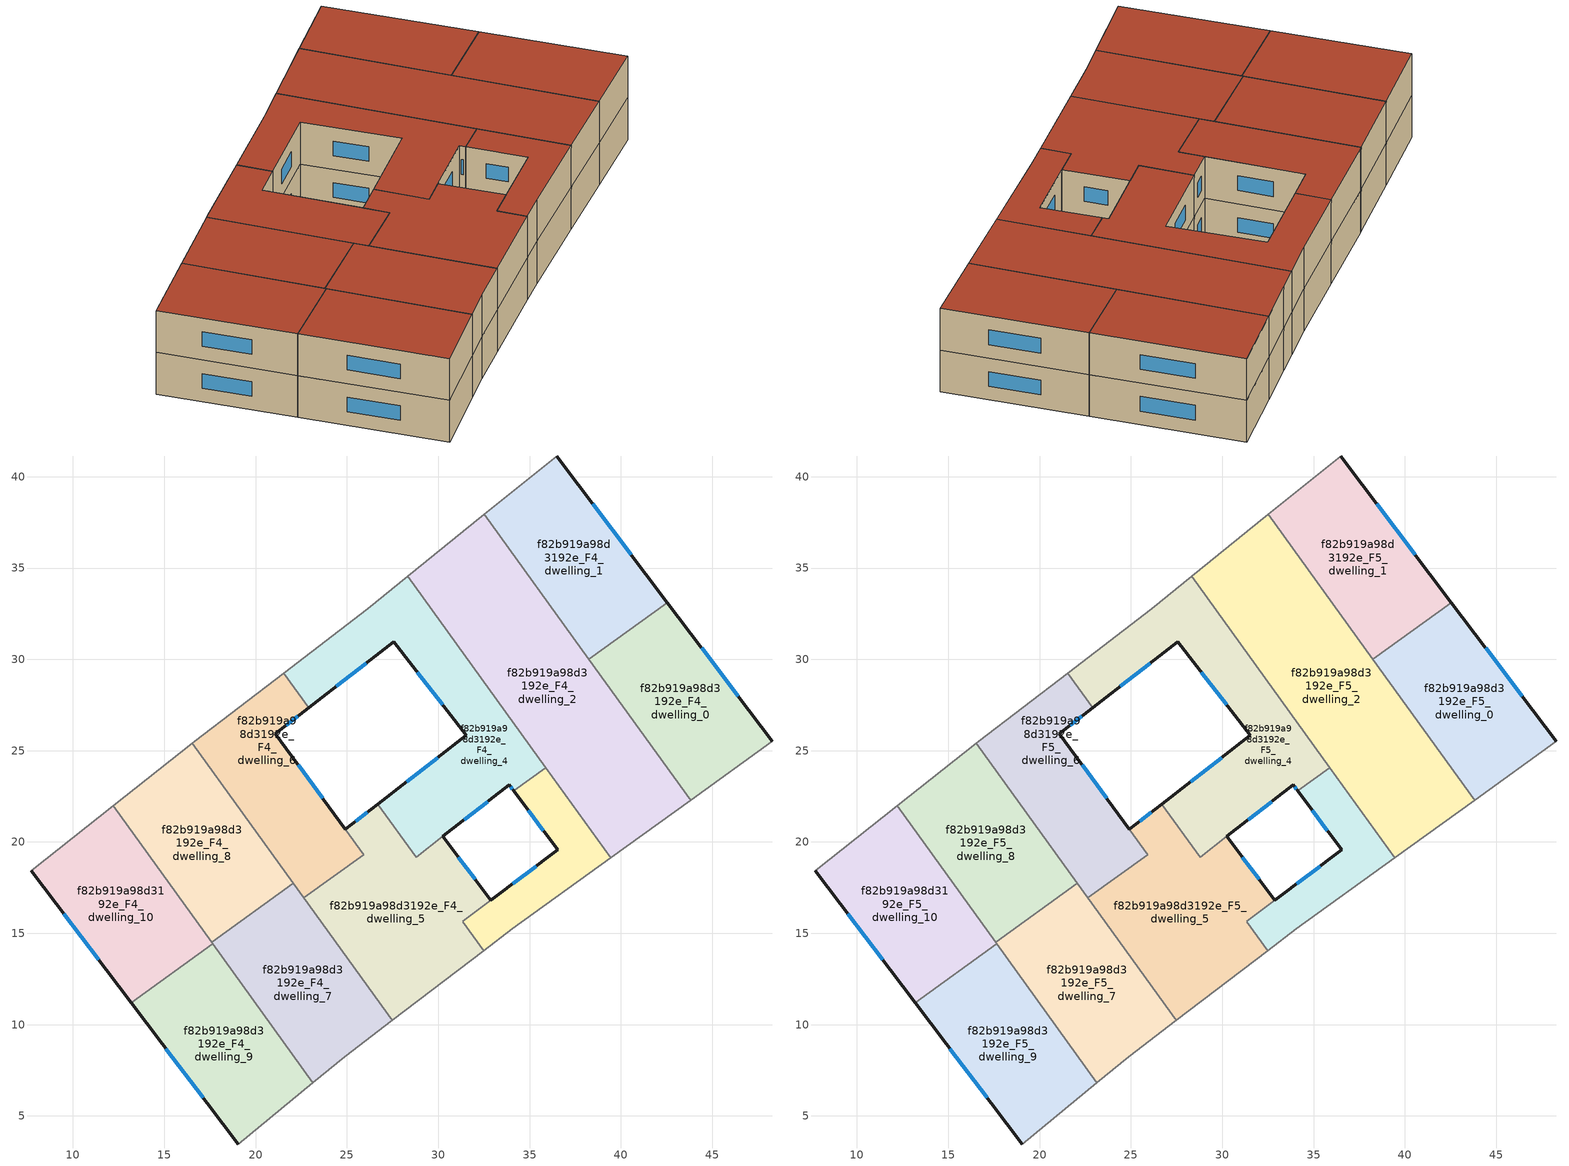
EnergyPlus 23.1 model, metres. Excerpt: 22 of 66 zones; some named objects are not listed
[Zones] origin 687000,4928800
f82b919a98d3192e_F4_dwelling_0
 floor to f82b919a98d3192e_F3_dwelling_0 (EU_floor_Construction): 42.55,33.1 48.29,25.51 43.81,22.28 38.24,30 z12
 wall outside (EU_wall_Construction): 48.29,25.51 42.55,33.1 z12:15
 wall to f82b919a98d3192e_F4_dwelling_1 (EU_wall_Construction): 42.55,33.1 38.24,30 z12:15
 wall adiabatic (EU_wall_Construction): 43.81,22.28 48.29,25.51 z12:15
 wall to f82b919a98d3192e_F4_dwelling_2 (EU_wall_Construction): 38.24,30 43.81,22.28 z12:15
 window (EU_Window_Construction): 46.42,27.98 44.41,30.64 z12.98:14.02
f82b919a98d3192e_F4_dwelling_1
 floor to f82b919a98d3192e_F3_dwelling_1 (EU_floor_Construction): 36.48,41.13 42.55,33.1 38.24,30 32.53,37.94 z12
 wall outside (EU_wall_Construction): 42.55,33.1 36.48,41.13 z12:15
 wall adiabatic (EU_wall_Construction): 36.48,41.13 32.53,37.94 z12:15
 wall to f82b919a98d3192e_F4_dwelling_2 (EU_wall_Construction): 32.53,37.94 38.24,30 z12:15
 window (EU_Window_Construction): 40.57,35.71 38.45,38.52 z12.98:14.02
f82b919a98d3192e_F4_dwelling_10
 floor to f82b919a98d3192e_F3_dwelling_10 (EU_floor_Construction): 12.21,21.97 17.65,14.43 13.18,11.21 7.72,18.41 z12
 wall outside (EU_wall_Construction): 7.72,18.41 13.18,11.21 z12:15
 wall to f82b919a98d3192e_F4_dwelling_9 (EU_wall_Construction): 13.18,11.21 17.65,14.43 z12:15
 wall adiabatic (EU_wall_Construction): 12.21,21.97 7.72,18.41 z12:15
 wall to f82b919a98d3192e_F4_dwelling_8 (EU_wall_Construction): 17.59,14.5 12.21,21.97 z12:15
 wall to f82b919a98d3192e_F4_dwelling_7 (EU_wall_Construction): 17.65,14.43 17.59,14.5 z12:15
 window (EU_Window_Construction): 9.49,16.07 11.4,13.55 z12.98:14.02
f82b919a98d3192e_F4_dwelling_2
 floor to f82b919a98d3192e_F3_dwelling_2 (EU_floor_Construction): 32.53,37.94 43.81,22.28 39.45,19.14 28.34,34.55 29.78,35.71 z12
 wall adiabatic (EU_wall_Construction): 32.53,37.94 29.78,35.71 28.34,34.55 / 39.45,19.14 43.81,22.28 z12:15
 wall to f82b919a98d3192e_F4_dwelling_4 (EU_wall_Construction): 28.34,34.55 35.9,24.07 z12:15
 wall to f82b919a98d3192e_F4_dwelling_3 (EU_wall_Construction): 35.9,24.07 39.45,19.14 z12:15
f82b919a98d3192e_F4_dwelling_3
 floor to f82b919a98d3192e_F3_dwelling_3 (EU_floor_Construction): 35.9,24.07 39.45,19.14 34.06,15.24 32.49,14.05 31.33,15.64 36.55,19.58 34.13,22.79 z12
 wall outside (EU_wall_Construction): 34.13,22.79 36.55,19.58 32.88,16.82 z12:15
 wall to f82b919a98d3192e_F4_dwelling_4 (EU_wall_Construction): 35.9,24.07 34.13,22.79 z12:15
 wall adiabatic (EU_wall_Construction): 32.49,14.05 34.06,15.24 39.45,19.14 z12:15
 wall to f82b919a98d3192e_F4_dwelling_5 (EU_wall_Construction): 32.88,16.81 31.33,15.65 / 31.33,15.64 32.49,14.05 z12:15
 window (EU_Window_Construction): 35.35,18.68 34.07,17.72 / 34.91,21.75 35.76,20.63 z12.98:14.02
f82b919a98d3192e_F4_dwelling_4
 floor to f82b919a98d3192e_F3_dwelling_4 (EU_floor_Construction): 28.34,34.55 35.9,24.07 34.13,22.79 33.88,23.12 28.79,19.17 26.7,22.07 31.55,25.84 27.57,30.96 22.9,27.34 21.54,29.23 26.15,32.76 z12
 wall outside (EU_wall_Construction): 22.9,27.34 27.57,30.96 31.55,25.84 26.7,22.07 / 30.25,20.31 33.88,23.12 34.13,22.79 z12:15
 wall to f82b919a98d3192e_F4_dwelling_6 (EU_wall_Construction): 21.54,29.23 22.9,27.34 z12:15
 wall adiabatic (EU_wall_Construction): 28.34,34.55 26.15,32.76 21.54,29.23 z12:15
 wall to f82b919a98d3192e_F4_dwelling_5 (EU_wall_Construction): 26.7,22.07 28.79,19.17 30.25,20.31 z12:15
 window (EU_Window_Construction): 29.97,24.62 28.28,23.3 / 28.86,29.3 30.25,27.51 / 24.42,28.52 26.05,29.79 / 33.96,23.02 34.05,22.9 / 31.43,21.22 32.7,22.21 z12.98:14.02
f82b919a98d3192e_F4_dwelling_5
 floor to f82b919a98d3192e_F3_dwelling_5 (EU_floor_Construction): 30.26,20.3 32.88,16.81 31.33,15.65 32.49,14.05 27.48,10.23 22.64,16.93 25.93,19.3 24.92,20.68 26.7,22.07 28.8,19.17 z12
 wall outside (EU_wall_Construction): 26.7,22.07 24.92,20.68 / 32.88,16.81 30.26,20.3 z12:15
 wall adiabatic (EU_wall_Construction): 27.48,10.23 32.49,14.05 z12:15
 wall to f82b919a98d3192e_F4_dwelling_6 (EU_wall_Construction): 24.92,20.68 25.93,19.3 22.64,16.93 z12:15
 wall to f82b919a98d3192e_F4_dwelling_7 (EU_wall_Construction): 22.64,16.93 27.48,10.23 z12:15
 window (EU_Window_Construction): 26.12,21.62 25.5,21.13 / 32.02,17.95 31.11,19.17 z12.98:14.02
f82b919a98d3192e_F4_dwelling_6
 floor to f82b919a98d3192e_F3_dwelling_6 (EU_floor_Construction): 22.9,27.34 21.09,25.93 25.93,19.3 22.64,16.93 16.54,25.4 16.68,25.5 21.54,29.23 z12
 wall outside (EU_wall_Construction): 24.92,20.68 21.09,25.93 22.9,27.34 z12:15
 wall adiabatic (EU_wall_Construction): 21.54,29.23 16.68,25.5 16.54,25.4 z12:15
 wall to f82b919a98d3192e_F4_dwelling_8 (EU_wall_Construction): 16.54,25.4 22.07,17.73 z12:15
 wall to f82b919a98d3192e_F4_dwelling_7 (EU_wall_Construction): 22.07,17.73 22.64,16.93 z12:15
 window (EU_Window_Construction): 21.68,26.39 22.31,26.88 / 23.67,22.39 22.33,24.23 z12.98:14.02
f82b919a98d3192e_F4_dwelling_7
 floor to f82b919a98d3192e_F3_dwelling_7 (EU_floor_Construction): 22.07,17.73 27.48,10.23 24.88,8.25 23.13,6.82 17.59,14.5 z12
 wall adiabatic (EU_wall_Construction): 23.13,6.82 24.88,8.25 27.48,10.23 z12:15
 wall to f82b919a98d3192e_F4_dwelling_8 (EU_wall_Construction): 22.07,17.73 17.59,14.5 z12:15
 wall to f82b919a98d3192e_F4_dwelling_9 (EU_wall_Construction): 17.65,14.43 23.13,6.82 z12:15
f82b919a98d3192e_F4_dwelling_8
 floor to f82b919a98d3192e_F3_dwelling_8 (EU_floor_Construction): 16.54,25.4 22.07,17.73 17.59,14.5 12.21,21.97 z12
 wall adiabatic (EU_wall_Construction): 16.54,25.4 12.21,21.97 z12:15
f82b919a98d3192e_F4_dwelling_9
 floor to f82b919a98d3192e_F3_dwelling_9 (EU_floor_Construction): 17.65,14.43 23.13,6.82 19.06,3.46 13.18,11.21 z12
 wall outside (EU_wall_Construction): 13.18,11.21 19.06,3.46 z12:15
 wall adiabatic (EU_wall_Construction): 19.06,3.46 23.13,6.82 z12:15
 window (EU_Window_Construction): 15.09,8.69 17.15,5.98 z12.98:14.02
f82b919a98d3192e_F5_dwelling_0
 floor to f82b919a98d3192e_F4_dwelling_0 (EU_floor_Construction): 42.55,33.1 48.29,25.51 43.81,22.28 38.24,30 z15
 wall outside (EU_wall_Construction): 48.29,25.51 42.55,33.1 z15:18
 wall to f82b919a98d3192e_F5_dwelling_1 (EU_wall_Construction): 42.55,33.1 38.24,30 z15:18
 wall adiabatic (EU_wall_Construction): 43.81,22.28 48.29,25.51 z15:18
 wall to f82b919a98d3192e_F5_dwelling_2 (EU_wall_Construction): 38.24,30 43.81,22.28 z15:18
 window (EU_Window_Construction): 46.42,27.98 44.41,30.64 z15.98:17.02
 roof outside (EU_roof_Construction): 48.29,25.51 42.55,33.1 38.24,30 43.81,22.28 z18
f82b919a98d3192e_F5_dwelling_1
 floor to f82b919a98d3192e_F4_dwelling_1 (EU_floor_Construction): 36.48,41.13 42.55,33.1 38.24,30 32.53,37.94 z15
 wall outside (EU_wall_Construction): 42.55,33.1 36.48,41.13 z15:18
 wall adiabatic (EU_wall_Construction): 36.48,41.13 32.53,37.94 z15:18
 wall to f82b919a98d3192e_F5_dwelling_2 (EU_wall_Construction): 32.53,37.94 38.24,30 z15:18
 window (EU_Window_Construction): 40.57,35.71 38.45,38.52 z15.98:17.02
 roof outside (EU_roof_Construction): 42.55,33.1 36.48,41.13 32.53,37.94 38.24,30 z18
f82b919a98d3192e_F5_dwelling_10
 floor to f82b919a98d3192e_F4_dwelling_10 (EU_floor_Construction): 12.21,21.97 17.65,14.43 13.18,11.21 7.72,18.41 z15
 wall outside (EU_wall_Construction): 7.72,18.41 13.18,11.21 z15:18
 wall to f82b919a98d3192e_F5_dwelling_9 (EU_wall_Construction): 13.18,11.21 17.65,14.43 z15:18
 wall adiabatic (EU_wall_Construction): 12.21,21.97 7.72,18.41 z15:18
 wall to f82b919a98d3192e_F5_dwelling_8 (EU_wall_Construction): 17.59,14.5 12.21,21.97 z15:18
 wall to f82b919a98d3192e_F5_dwelling_7 (EU_wall_Construction): 17.65,14.43 17.59,14.5 z15:18
 window (EU_Window_Construction): 9.49,16.07 11.4,13.55 z15.98:17.02
 roof outside (EU_roof_Construction): 17.65,14.43 12.21,21.97 7.72,18.41 13.18,11.21 z18
f82b919a98d3192e_F5_dwelling_2
 floor to f82b919a98d3192e_F4_dwelling_2 (EU_floor_Construction): 32.53,37.94 43.81,22.28 39.45,19.14 28.34,34.55 29.78,35.71 z15
 wall adiabatic (EU_wall_Construction): 32.53,37.94 29.78,35.71 28.34,34.55 / 39.45,19.14 43.81,22.28 z15:18
 wall to f82b919a98d3192e_F5_dwelling_4 (EU_wall_Construction): 28.34,34.55 35.9,24.07 z15:18
 wall to f82b919a98d3192e_F5_dwelling_3 (EU_wall_Construction): 35.9,24.07 39.45,19.14 z15:18
 roof outside (EU_roof_Construction): 43.81,22.28 32.53,37.94 29.78,35.71 28.34,34.55 39.45,19.14 z18
f82b919a98d3192e_F5_dwelling_3
 floor to f82b919a98d3192e_F4_dwelling_3 (EU_floor_Construction): 35.9,24.07 39.45,19.14 34.06,15.24 32.49,14.05 31.33,15.64 36.55,19.58 34.13,22.79 z15
 wall outside (EU_wall_Construction): 34.13,22.79 36.55,19.58 32.88,16.82 z15:18
 wall to f82b919a98d3192e_F5_dwelling_4 (EU_wall_Construction): 35.9,24.07 34.13,22.79 z15:18
 wall adiabatic (EU_wall_Construction): 32.49,14.05 34.06,15.24 39.45,19.14 z15:18
 wall to f82b919a98d3192e_F5_dwelling_5 (EU_wall_Construction): 32.88,16.81 31.33,15.65 / 31.33,15.64 32.49,14.05 z15:18
 window (EU_Window_Construction): 35.35,18.68 34.07,17.72 / 34.91,21.75 35.76,20.63 z15.98:17.02
 roof outside (EU_roof_Construction): 39.45,19.14 35.9,24.07 34.13,22.79 36.55,19.58 31.33,15.65 32.49,14.05 34.06,15.24 z18
f82b919a98d3192e_F5_dwelling_4
 floor to f82b919a98d3192e_F4_dwelling_4 (EU_floor_Construction): 28.34,34.55 35.9,24.07 34.13,22.79 33.88,23.12 28.79,19.17 26.7,22.07 31.55,25.84 27.57,30.96 22.9,27.34 21.54,29.23 26.15,32.76 z15
 wall outside (EU_wall_Construction): 22.9,27.34 27.57,30.96 31.55,25.84 26.7,22.07 / 30.25,20.31 33.88,23.12 34.13,22.79 z15:18
 wall to f82b919a98d3192e_F5_dwelling_6 (EU_wall_Construction): 21.54,29.23 22.9,27.34 z15:18
 wall adiabatic (EU_wall_Construction): 28.34,34.55 26.15,32.76 21.54,29.23 z15:18
 wall to f82b919a98d3192e_F5_dwelling_5 (EU_wall_Construction): 26.7,22.07 28.79,19.17 30.25,20.31 z15:18
 window (EU_Window_Construction): 29.97,24.62 28.28,23.3 / 28.86,29.3 30.25,27.51 / 24.42,28.52 26.05,29.79 / 33.96,23.02 34.05,22.9 / 31.43,21.22 32.7,22.21 z15.98:17.02
 roof outside (EU_roof_Construction): 34.13,22.79 35.9,24.07 28.34,34.55 26.15,32.76 21.54,29.23 22.9,27.34 27.57,30.96 31.55,25.84 26.7,22.07 28.79,19.17 33.88,23.12 z18
f82b919a98d3192e_F5_dwelling_5
 floor to f82b919a98d3192e_F4_dwelling_5 (EU_floor_Construction): 30.26,20.3 32.88,16.81 31.33,15.65 32.49,14.05 27.48,10.23 22.64,16.93 25.93,19.3 24.92,20.68 26.7,22.07 28.8,19.17 z15
 wall outside (EU_wall_Construction): 26.7,22.07 24.92,20.68 / 32.88,16.81 30.26,20.3 z15:18
 wall adiabatic (EU_wall_Construction): 27.48,10.23 32.49,14.05 z15:18
 wall to f82b919a98d3192e_F5_dwelling_6 (EU_wall_Construction): 24.92,20.68 25.93,19.3 22.64,16.93 z15:18
 wall to f82b919a98d3192e_F5_dwelling_7 (EU_wall_Construction): 22.64,16.93 27.48,10.23 z15:18
 window (EU_Window_Construction): 26.12,21.62 25.5,21.13 / 32.02,17.95 31.11,19.17 z15.98:17.02
 roof outside (EU_roof_Construction): 32.49,14.05 31.33,15.65 32.88,16.81 30.26,20.3 28.8,19.17 26.7,22.07 24.92,20.68 25.93,19.3 22.64,16.93 27.48,10.23 z18
f82b919a98d3192e_F5_dwelling_6
 floor to f82b919a98d3192e_F4_dwelling_6 (EU_floor_Construction): 22.9,27.34 21.09,25.93 25.93,19.3 22.64,16.93 16.54,25.4 16.68,25.5 21.54,29.23 z15
 wall outside (EU_wall_Construction): 24.92,20.68 21.09,25.93 22.9,27.34 z15:18
 wall adiabatic (EU_wall_Construction): 21.54,29.23 16.68,25.5 16.54,25.4 z15:18
 wall to f82b919a98d3192e_F5_dwelling_8 (EU_wall_Construction): 16.54,25.4 22.07,17.73 z15:18
 wall to f82b919a98d3192e_F5_dwelling_7 (EU_wall_Construction): 22.07,17.73 22.64,16.93 z15:18
 window (EU_Window_Construction): 21.68,26.39 22.31,26.88 / 23.67,22.39 22.33,24.23 z15.98:17.02
 roof outside (EU_roof_Construction): 25.93,19.3 21.09,25.93 22.9,27.34 21.54,29.23 16.68,25.5 16.54,25.4 22.64,16.93 z18
f82b919a98d3192e_F5_dwelling_7
 floor to f82b919a98d3192e_F4_dwelling_7 (EU_floor_Construction): 22.07,17.73 27.48,10.23 24.88,8.25 23.13,6.82 17.59,14.5 z15
 wall adiabatic (EU_wall_Construction): 23.13,6.82 24.88,8.25 27.48,10.23 z15:18
 wall to f82b919a98d3192e_F5_dwelling_8 (EU_wall_Construction): 22.07,17.73 17.59,14.5 z15:18
 wall to f82b919a98d3192e_F5_dwelling_9 (EU_wall_Construction): 17.65,14.43 23.13,6.82 z15:18
 roof outside (EU_roof_Construction): 24.88,8.25 27.48,10.23 22.07,17.73 17.59,14.5 23.13,6.82 z18
f82b919a98d3192e_F5_dwelling_8
 floor to f82b919a98d3192e_F4_dwelling_8 (EU_floor_Construction): 16.54,25.4 22.07,17.73 17.59,14.5 12.21,21.97 z15
 wall adiabatic (EU_wall_Construction): 16.54,25.4 12.21,21.97 z15:18
 roof outside (EU_roof_Construction): 22.07,17.73 16.54,25.4 12.21,21.97 17.59,14.5 z18
f82b919a98d3192e_F5_dwelling_9
 floor to f82b919a98d3192e_F4_dwelling_9 (EU_floor_Construction): 17.65,14.43 23.13,6.82 19.06,3.46 13.18,11.21 z15
 wall outside (EU_wall_Construction): 13.18,11.21 19.06,3.46 z15:18
 wall adiabatic (EU_wall_Construction): 19.06,3.46 23.13,6.82 z15:18
 window (EU_Window_Construction): 15.09,8.69 17.15,5.98 z15.98:17.02
 roof outside (EU_roof_Construction): 23.13,6.82 17.65,14.43 13.18,11.21 19.06,3.46 z18
[Building]
EU S2 Campaign: North Axis=0; Terrain=City; Solar Distribution=FullExterior
[Site:Location]
Bologna: Latitude=44.5; Longitude=11.25; Time Zone=1; Elevation=37
[SizingPeriod:WeatherFileDays]
AnnualSizingPeriod: Begin Month=1; Begin Day of Month=1; End Month=12; End Day of Month=31; Day of Week for Start Day=Monday; Use Weather File Daylight Saving Period=No; Use Weather File Rain and Snow Indicators=No
[MATERIAL]
EU_InternalMass_Material: Roughness=MediumRough; Thickness=0.1; Conductivity=1; Density=1800; Specific Heat=900; Thermal Absorptance=0.9; Solar Absorptance=0.7; Visible Absorptance=0.7
[MATERIAL:NOMASS] Roughness=MediumRough; Thermal Absorptance=0.9; Solar Absorptance=0.7; Visible Absorptance=0.7
Name | Thermal Resistance
EU_wall_NoMass | 0.905828
EU_roof_NoMass | 0.37593
EU_floor_NoMass | 0.67114
[WINDOWMATERIAL:SIMPLEGLAZINGSYSTEM]
EU_Window_SimpleGlazing: UFactor=4.52486; Solar Heat Gain Coefficient=0.85; Visible Transmittance=0.85
[CONSTRUCTION]
EU_wall_Construction: EU_wall_NoMass
EU_roof_Construction: EU_roof_NoMass
EU_floor_Construction: EU_floor_NoMass
EU_Window_Construction: EU_Window_SimpleGlazing
EU_InternalMass_Construction: EU_InternalMass_Material
[ZONE] Type=1; Multiplier=1; Ceiling Height=autocalculate; Floor Area=autocalculate; Part of Total Floor Area=Yes
Name | Volume
f82b919a98d3192e_F4_dwelling_0; f82b919a98d3192e_F5_dwelling_0 | 154.445
f82b919a98d3192e_F4_dwelling_1; f82b919a98d3192e_F5_dwelling_1 | 154.464
f82b919a98d3192e_F4_dwelling_10; f82b919a98d3192e_F5_dwelling_10 | 154.474
f82b919a98d3192e_F4_dwelling_2; f82b919a98d3192e_F5_dwelling_2 | 308.917
f82b919a98d3192e_F4_dwelling_3; f82b919a98d3192e_F5_dwelling_3 | 77.8586
f82b919a98d3192e_F4_dwelling_4; f82b919a98d3192e_F5_dwelling_4 | 206.281
f82b919a98d3192e_F4_dwelling_5; f82b919a98d3192e_F5_dwelling_5 | 191.014
f82b919a98d3192e_F4_dwelling_6; f82b919a98d3192e_F5_dwelling_6 | 142.597
f82b919a98d3192e_F4_dwelling_7; f82b919a98d3192e_F5_dwelling_7; f82b919a98d3192e_F4_dwelling_8; f82b919a98d3192e_F5_dwelling_8 | 154.469
f82b919a98d3192e_F4_dwelling_9; f82b919a98d3192e_F5_dwelling_9 | 154.449
[INTERNALMASS] Construction=EU_InternalMass_Construction
Name | Zone or ZoneList | Surface Area
f82b919a98d3192e_F4_dwelling_0_EU_InternalMass | f82b919a98d3192e_F4_dwelling_0 | 51.4819
f82b919a98d3192e_F4_dwelling_1_EU_InternalMass | f82b919a98d3192e_F4_dwelling_1 | 51.488
f82b919a98d3192e_F4_dwelling_2_EU_InternalMass | f82b919a98d3192e_F4_dwelling_2 | 102.972
f82b919a98d3192e_F4_dwelling_3_EU_InternalMass | f82b919a98d3192e_F4_dwelling_3 | 25.9653
f82b919a98d3192e_F4_dwelling_4_EU_InternalMass | f82b919a98d3192e_F4_dwelling_4 | 68.7755
f82b919a98d3192e_F4_dwelling_5_EU_InternalMass | f82b919a98d3192e_F4_dwelling_5 | 63.6715
f82b919a98d3192e_F4_dwelling_6_EU_InternalMass | f82b919a98d3192e_F4_dwelling_6 | 47.5311
f82b919a98d3192e_F4_dwelling_7_EU_InternalMass | f82b919a98d3192e_F4_dwelling_7 | 51.4892
f82b919a98d3192e_F4_dwelling_8_EU_InternalMass | f82b919a98d3192e_F4_dwelling_8 | 51.4898
f82b919a98d3192e_F4_dwelling_9_EU_InternalMass | f82b919a98d3192e_F4_dwelling_9 | 51.4828
f82b919a98d3192e_F4_dwelling_10_EU_InternalMass | f82b919a98d3192e_F4_dwelling_10 | 51.4912
f82b919a98d3192e_F5_dwelling_0_EU_InternalMass | f82b919a98d3192e_F5_dwelling_0 | 51.4819
f82b919a98d3192e_F5_dwelling_1_EU_InternalMass | f82b919a98d3192e_F5_dwelling_1 | 51.488
f82b919a98d3192e_F5_dwelling_2_EU_InternalMass | f82b919a98d3192e_F5_dwelling_2 | 102.972
f82b919a98d3192e_F5_dwelling_3_EU_InternalMass | f82b919a98d3192e_F5_dwelling_3 | 25.9653
f82b919a98d3192e_F5_dwelling_4_EU_InternalMass | f82b919a98d3192e_F5_dwelling_4 | 68.7755
f82b919a98d3192e_F5_dwelling_5_EU_InternalMass | f82b919a98d3192e_F5_dwelling_5 | 63.6715
f82b919a98d3192e_F5_dwelling_6_EU_InternalMass | f82b919a98d3192e_F5_dwelling_6 | 47.5311
f82b919a98d3192e_F5_dwelling_7_EU_InternalMass | f82b919a98d3192e_F5_dwelling_7 | 51.4892
f82b919a98d3192e_F5_dwelling_8_EU_InternalMass | f82b919a98d3192e_F5_dwelling_8 | 51.4898
f82b919a98d3192e_F5_dwelling_9_EU_InternalMass | f82b919a98d3192e_F5_dwelling_9 | 51.4828
f82b919a98d3192e_F5_dwelling_10_EU_InternalMass | f82b919a98d3192e_F5_dwelling_10 | 51.4912
[OTHEREQUIPMENT] Fuel Type=Electricity; Design Level Calculation Method=Watts/Area; Power per Zone Floor Area=1; Fraction Latent=0; Fraction Radiant=0; Fraction Lost=0; Carbon Dioxide Generation Rate=0; EndUse Subcategory=EU_Step8_InternalGains
Name | Zone or ZoneList or Space or SpaceList | Schedule
EU_Step8_InternalGain_f82b919a98d3192e_F4_dwelling_0_f000 | f82b919a98d3192e_F4_dwelling_0 | EU_Step8_GainSchedule_f82b919a98d3192e_F4_dwelling_0_f000
EU_Step8_InternalGain_f82b919a98d3192e_F4_dwelling_1_f000 | f82b919a98d3192e_F4_dwelling_1 | EU_Step8_GainSchedule_f82b919a98d3192e_F4_dwelling_1_f000
EU_Step8_InternalGain_f82b919a98d3192e_F4_dwelling_2_f000 | f82b919a98d3192e_F4_dwelling_2 | EU_Step8_GainSchedule_f82b919a98d3192e_F4_dwelling_2_f000
EU_Step8_InternalGain_f82b919a98d3192e_F4_dwelling_3_f000 | f82b919a98d3192e_F4_dwelling_3 | EU_Step8_GainSchedule_f82b919a98d3192e_F4_dwelling_3_f000
EU_Step8_InternalGain_f82b919a98d3192e_F4_dwelling_4_f000 | f82b919a98d3192e_F4_dwelling_4 | EU_Step8_GainSchedule_f82b919a98d3192e_F4_dwelling_4_f000
EU_Step8_InternalGain_f82b919a98d3192e_F4_dwelling_5_f000 | f82b919a98d3192e_F4_dwelling_5 | EU_Step8_GainSchedule_f82b919a98d3192e_F4_dwelling_5_f000
EU_Step8_InternalGain_f82b919a98d3192e_F4_dwelling_6_f000 | f82b919a98d3192e_F4_dwelling_6 | EU_Step8_GainSchedule_f82b919a98d3192e_F4_dwelling_6_f000
EU_Step8_InternalGain_f82b919a98d3192e_F4_dwelling_7_f000 | f82b919a98d3192e_F4_dwelling_7 | EU_Step8_GainSchedule_f82b919a98d3192e_F4_dwelling_7_f000
EU_Step8_InternalGain_f82b919a98d3192e_F4_dwelling_8_f000 | f82b919a98d3192e_F4_dwelling_8 | EU_Step8_GainSchedule_f82b919a98d3192e_F4_dwelling_8_f000
EU_Step8_InternalGain_f82b919a98d3192e_F4_dwelling_9_f000 | f82b919a98d3192e_F4_dwelling_9 | EU_Step8_GainSchedule_f82b919a98d3192e_F4_dwelling_9_f000
EU_Step8_InternalGain_f82b919a98d3192e_F4_dwelling_10_f000 | f82b919a98d3192e_F4_dwelling_10 | EU_Step8_GainSchedule_f82b919a98d3192e_F4_dwelling_10_f000
EU_Step8_InternalGain_f82b919a98d3192e_F5_dwelling_0_f000 | f82b919a98d3192e_F5_dwelling_0 | EU_Step8_GainSchedule_f82b919a98d3192e_F5_dwelling_0_f000
EU_Step8_InternalGain_f82b919a98d3192e_F5_dwelling_1_f000 | f82b919a98d3192e_F5_dwelling_1 | EU_Step8_GainSchedule_f82b919a98d3192e_F5_dwelling_1_f000
EU_Step8_InternalGain_f82b919a98d3192e_F5_dwelling_2_f000 | f82b919a98d3192e_F5_dwelling_2 | EU_Step8_GainSchedule_f82b919a98d3192e_F5_dwelling_2_f000
EU_Step8_InternalGain_f82b919a98d3192e_F5_dwelling_3_f000 | f82b919a98d3192e_F5_dwelling_3 | EU_Step8_GainSchedule_f82b919a98d3192e_F5_dwelling_3_f000
EU_Step8_InternalGain_f82b919a98d3192e_F5_dwelling_4_f000 | f82b919a98d3192e_F5_dwelling_4 | EU_Step8_GainSchedule_f82b919a98d3192e_F5_dwelling_4_f000
EU_Step8_InternalGain_f82b919a98d3192e_F5_dwelling_5_f000 | f82b919a98d3192e_F5_dwelling_5 | EU_Step8_GainSchedule_f82b919a98d3192e_F5_dwelling_5_f000
EU_Step8_InternalGain_f82b919a98d3192e_F5_dwelling_6_f000 | f82b919a98d3192e_F5_dwelling_6 | EU_Step8_GainSchedule_f82b919a98d3192e_F5_dwelling_6_f000
EU_Step8_InternalGain_f82b919a98d3192e_F5_dwelling_7_f000 | f82b919a98d3192e_F5_dwelling_7 | EU_Step8_GainSchedule_f82b919a98d3192e_F5_dwelling_7_f000
EU_Step8_InternalGain_f82b919a98d3192e_F5_dwelling_8_f000 | f82b919a98d3192e_F5_dwelling_8 | EU_Step8_GainSchedule_f82b919a98d3192e_F5_dwelling_8_f000
EU_Step8_InternalGain_f82b919a98d3192e_F5_dwelling_9_f000 | f82b919a98d3192e_F5_dwelling_9 | EU_Step8_GainSchedule_f82b919a98d3192e_F5_dwelling_9_f000
EU_Step8_InternalGain_f82b919a98d3192e_F5_dwelling_10_f000 | f82b919a98d3192e_F5_dwelling_10 | EU_Step8_GainSchedule_f82b919a98d3192e_F5_dwelling_10_f000
[ZONEVENTILATION:DESIGNFLOWRATE] Schedule=EU_AlwaysOn; Design Flow Rate Calculation Method=AirChanges/Hour; Air Changes per Hour=0.73129; Ventilation Type=Natural; Fan Pressure Rise=0; Fan Total Efficiency=1; Constant Term Coefficient=1; Temperature Term Coefficient=0; Velocity Term Coefficient=0; Velocity Squared Term Coefficient=0; Minimum Indoor Temperature=-100; Maximum Indoor Temperature=100; Delta Temperature=-100; Minimum Outdoor Temperature=-100; Maximum Outdoor Temperature=100; Maximum Wind Speed=40
Name | Zone or ZoneList or Space or SpaceList
EU_ConstantAir_f82b919a98d3192e_F4_dwelling_0 | f82b919a98d3192e_F4_dwelling_0
EU_ConstantAir_f82b919a98d3192e_F4_dwelling_1 | f82b919a98d3192e_F4_dwelling_1
EU_ConstantAir_f82b919a98d3192e_F4_dwelling_2 | f82b919a98d3192e_F4_dwelling_2
EU_ConstantAir_f82b919a98d3192e_F4_dwelling_3 | f82b919a98d3192e_F4_dwelling_3
EU_ConstantAir_f82b919a98d3192e_F4_dwelling_4 | f82b919a98d3192e_F4_dwelling_4
EU_ConstantAir_f82b919a98d3192e_F4_dwelling_5 | f82b919a98d3192e_F4_dwelling_5
EU_ConstantAir_f82b919a98d3192e_F4_dwelling_6 | f82b919a98d3192e_F4_dwelling_6
EU_ConstantAir_f82b919a98d3192e_F4_dwelling_7 | f82b919a98d3192e_F4_dwelling_7
EU_ConstantAir_f82b919a98d3192e_F4_dwelling_8 | f82b919a98d3192e_F4_dwelling_8
EU_ConstantAir_f82b919a98d3192e_F4_dwelling_9 | f82b919a98d3192e_F4_dwelling_9
EU_ConstantAir_f82b919a98d3192e_F4_dwelling_10 | f82b919a98d3192e_F4_dwelling_10
EU_ConstantAir_f82b919a98d3192e_F5_dwelling_0 | f82b919a98d3192e_F5_dwelling_0
EU_ConstantAir_f82b919a98d3192e_F5_dwelling_1 | f82b919a98d3192e_F5_dwelling_1
EU_ConstantAir_f82b919a98d3192e_F5_dwelling_2 | f82b919a98d3192e_F5_dwelling_2
EU_ConstantAir_f82b919a98d3192e_F5_dwelling_3 | f82b919a98d3192e_F5_dwelling_3
EU_ConstantAir_f82b919a98d3192e_F5_dwelling_4 | f82b919a98d3192e_F5_dwelling_4
EU_ConstantAir_f82b919a98d3192e_F5_dwelling_5 | f82b919a98d3192e_F5_dwelling_5
EU_ConstantAir_f82b919a98d3192e_F5_dwelling_6 | f82b919a98d3192e_F5_dwelling_6
EU_ConstantAir_f82b919a98d3192e_F5_dwelling_7 | f82b919a98d3192e_F5_dwelling_7
EU_ConstantAir_f82b919a98d3192e_F5_dwelling_8 | f82b919a98d3192e_F5_dwelling_8
EU_ConstantAir_f82b919a98d3192e_F5_dwelling_9 | f82b919a98d3192e_F5_dwelling_9
EU_ConstantAir_f82b919a98d3192e_F5_dwelling_10 | f82b919a98d3192e_F5_dwelling_10
[HVACTEMPLATE:ZONE:IDEALLOADSAIRSYSTEM] System Availability Schedule=EU_AlwaysOn; Maximum Heating Supply Air Temperature=50; Minimum Cooling Supply Air Temperature=13; Maximum Heating Supply Air Humidity Ratio=0.0156; Minimum Cooling Supply Air Humidity Ratio=0.0077; Heating Limit=NoLimit; Cooling Limit=NoLimit; Heating Availability Schedule=EU_AlwaysOn; Cooling Availability Schedule=EU_CoolingOff; Dehumidification Control Type=ConstantSensibleHeatRatio; Cooling Sensible Heat Ratio=0.7; Dehumidification Setpoint=60; Humidification Control Type=None; Humidification Setpoint=30; Outdoor Air Method=None; Outdoor Air Flow Rate per Person=0.00944; Outdoor Air Flow Rate per Zone Floor Area=0; Outdoor Air Flow Rate per Zone=0; Demand Controlled Ventilation Type=None; Outdoor Air Economizer Type=NoEconomizer; Heat Recovery Type=None; Sensible Heat Recovery Effectiveness=0.7; Latent Heat Recovery Effectiveness=0.65
Name | Template Thermostat
f82b919a98d3192e_F4_dwelling_0 | EU_HeatOnly_f82b919a98d3192e_F4_dwelling_0
f82b919a98d3192e_F4_dwelling_1 | EU_HeatOnly_f82b919a98d3192e_F4_dwelling_1
f82b919a98d3192e_F4_dwelling_2 | EU_HeatOnly_f82b919a98d3192e_F4_dwelling_2
f82b919a98d3192e_F4_dwelling_3 | EU_HeatOnly_f82b919a98d3192e_F4_dwelling_3
f82b919a98d3192e_F4_dwelling_4 | EU_HeatOnly_f82b919a98d3192e_F4_dwelling_4
f82b919a98d3192e_F4_dwelling_5 | EU_HeatOnly_f82b919a98d3192e_F4_dwelling_5
f82b919a98d3192e_F4_dwelling_6 | EU_HeatOnly_f82b919a98d3192e_F4_dwelling_6
f82b919a98d3192e_F4_dwelling_7 | EU_HeatOnly_f82b919a98d3192e_F4_dwelling_7
f82b919a98d3192e_F4_dwelling_8 | EU_HeatOnly_f82b919a98d3192e_F4_dwelling_8
f82b919a98d3192e_F4_dwelling_9 | EU_HeatOnly_f82b919a98d3192e_F4_dwelling_9
f82b919a98d3192e_F4_dwelling_10 | EU_HeatOnly_f82b919a98d3192e_F4_dwelling_10
f82b919a98d3192e_F5_dwelling_0 | EU_HeatOnly_f82b919a98d3192e_F5_dwelling_0
f82b919a98d3192e_F5_dwelling_1 | EU_HeatOnly_f82b919a98d3192e_F5_dwelling_1
f82b919a98d3192e_F5_dwelling_2 | EU_HeatOnly_f82b919a98d3192e_F5_dwelling_2
f82b919a98d3192e_F5_dwelling_3 | EU_HeatOnly_f82b919a98d3192e_F5_dwelling_3
f82b919a98d3192e_F5_dwelling_4 | EU_HeatOnly_f82b919a98d3192e_F5_dwelling_4
f82b919a98d3192e_F5_dwelling_5 | EU_HeatOnly_f82b919a98d3192e_F5_dwelling_5
f82b919a98d3192e_F5_dwelling_6 | EU_HeatOnly_f82b919a98d3192e_F5_dwelling_6
f82b919a98d3192e_F5_dwelling_7 | EU_HeatOnly_f82b919a98d3192e_F5_dwelling_7
f82b919a98d3192e_F5_dwelling_8 | EU_HeatOnly_f82b919a98d3192e_F5_dwelling_8
f82b919a98d3192e_F5_dwelling_9 | EU_HeatOnly_f82b919a98d3192e_F5_dwelling_9
f82b919a98d3192e_F5_dwelling_10 | EU_HeatOnly_f82b919a98d3192e_F5_dwelling_10
[SIZING:ZONE] Zone Cooling Design Supply Air Temperature Input Method=SupplyAirTemperature; Zone Cooling Design Supply Air Temperature=13; Zone Heating Design Supply Air Temperature Input Method=SupplyAirTemperature; Zone Heating Design Supply Air Temperature=50; Zone Cooling Design Supply Air Humidity Ratio=0.008; Zone Heating Design Supply Air Humidity Ratio=0.008; Cooling Design Air Flow Method=DesignDay; Cooling Design Air Flow Rate=0; Cooling Minimum Air Flow per Zone Floor Area=0.000762; Cooling Minimum Air Flow=0; Cooling Minimum Air Flow Fraction=0.2; Heating Design Air Flow Method=DesignDay; Heating Design Air Flow Rate=0; Heating Maximum Air Flow per Zone Floor Area=0.002032; Heating Maximum Air Flow=0.141576; Heating Maximum Air Flow Fraction=0.3; Account for Dedicated Outdoor Air System=No; Dedicated Outdoor Air System Control Strategy=NeutralSupplyAir; Dedicated Outdoor Air Low Setpoint Temperature for Design=autosize; Dedicated Outdoor Air High Setpoint Temperature for Design=autosize; Zone Load Sizing Method=Sensible Load Only No Latent Load; Zone Latent Cooling Design Supply Air Humidity Ratio Input Method=HumidityRatioDifference; Zone Cooling Design Supply Air Humidity Ratio Difference=0.005; Zone Latent Heating Design Supply Air Humidity Ratio Input Method=HumidityRatioDifference; Zone Humidification Design Supply Air Humidity Ratio Difference=0.005
f82b919a98d3192e_F4_dwelling_0; f82b919a98d3192e_F4_dwelling_1; f82b919a98d3192e_F4_dwelling_2; f82b919a98d3192e_F4_dwelling_3; f82b919a98d3192e_F4_dwelling_4; f82b919a98d3192e_F4_dwelling_5; f82b919a98d3192e_F4_dwelling_6; f82b919a98d3192e_F4_dwelling_7; f82b919a98d3192e_F4_dwelling_8; f82b919a98d3192e_F4_dwelling_9; f82b919a98d3192e_F4_dwelling_10; f82b919a98d3192e_F5_dwelling_0; f82b919a98d3192e_F5_dwelling_1; f82b919a98d3192e_F5_dwelling_2; f82b919a98d3192e_F5_dwelling_3; f82b919a98d3192e_F5_dwelling_4; f82b919a98d3192e_F5_dwelling_5; f82b919a98d3192e_F5_dwelling_6; f82b919a98d3192e_F5_dwelling_7; f82b919a98d3192e_F5_dwelling_8; f82b919a98d3192e_F5_dwelling_9; f82b919a98d3192e_F5_dwelling_10
[SCHEDULE:CONSTANT]
Name | Hourly Value
EU_AlwaysOn | 1
EU_CoolingOff | 0
[SCHEDULE:FILE] Column Number=1; Rows to Skip at Top=0; Number of Hours of Data=8760; Column Separator=Comma; Interpolate to Timestep=No; Minutes per Item=60; Adjust Schedule for Daylight Savings=Yes
Name | File
EU_Step8_GainSchedule_f82b919a98d3192e_F4_dwelling_0_f000 | ../../schedules/f82b919a98d3192e/f82b919a98d3192e_F4_dwelling_0_f000_gain.csv
EU_Step8_GainSchedule_f82b919a98d3192e_F4_dwelling_1_f000 | ../../schedules/f82b919a98d3192e/f82b919a98d3192e_F4_dwelling_1_f000_gain.csv
EU_Step8_GainSchedule_f82b919a98d3192e_F4_dwelling_2_f000 | ../../schedules/f82b919a98d3192e/f82b919a98d3192e_F4_dwelling_2_f000_gain.csv
EU_Step8_GainSchedule_f82b919a98d3192e_F4_dwelling_3_f000 | ../../schedules/f82b919a98d3192e/f82b919a98d3192e_F4_dwelling_3_f000_gain.csv
EU_Step8_GainSchedule_f82b919a98d3192e_F4_dwelling_4_f000 | ../../schedules/f82b919a98d3192e/f82b919a98d3192e_F4_dwelling_4_f000_gain.csv
EU_Step8_GainSchedule_f82b919a98d3192e_F4_dwelling_5_f000 | ../../schedules/f82b919a98d3192e/f82b919a98d3192e_F4_dwelling_5_f000_gain.csv
EU_Step8_GainSchedule_f82b919a98d3192e_F4_dwelling_6_f000 | ../../schedules/f82b919a98d3192e/f82b919a98d3192e_F4_dwelling_6_f000_gain.csv
EU_Step8_GainSchedule_f82b919a98d3192e_F4_dwelling_7_f000 | ../../schedules/f82b919a98d3192e/f82b919a98d3192e_F4_dwelling_7_f000_gain.csv
EU_Step8_GainSchedule_f82b919a98d3192e_F4_dwelling_8_f000 | ../../schedules/f82b919a98d3192e/f82b919a98d3192e_F4_dwelling_8_f000_gain.csv
EU_Step8_GainSchedule_f82b919a98d3192e_F4_dwelling_9_f000 | ../../schedules/f82b919a98d3192e/f82b919a98d3192e_F4_dwelling_9_f000_gain.csv
EU_Step8_GainSchedule_f82b919a98d3192e_F4_dwelling_10_f000 | ../../schedules/f82b919a98d3192e/f82b919a98d3192e_F4_dwelling_10_f000_gain.csv
EU_Step8_GainSchedule_f82b919a98d3192e_F5_dwelling_0_f000 | ../../schedules/f82b919a98d3192e/f82b919a98d3192e_F5_dwelling_0_f000_gain.csv
EU_Step8_GainSchedule_f82b919a98d3192e_F5_dwelling_1_f000 | ../../schedules/f82b919a98d3192e/f82b919a98d3192e_F5_dwelling_1_f000_gain.csv
EU_Step8_GainSchedule_f82b919a98d3192e_F5_dwelling_2_f000 | ../../schedules/f82b919a98d3192e/f82b919a98d3192e_F5_dwelling_2_f000_gain.csv
EU_Step8_GainSchedule_f82b919a98d3192e_F5_dwelling_3_f000 | ../../schedules/f82b919a98d3192e/f82b919a98d3192e_F5_dwelling_3_f000_gain.csv
EU_Step8_GainSchedule_f82b919a98d3192e_F5_dwelling_4_f000 | ../../schedules/f82b919a98d3192e/f82b919a98d3192e_F5_dwelling_4_f000_gain.csv
EU_Step8_GainSchedule_f82b919a98d3192e_F5_dwelling_5_f000 | ../../schedules/f82b919a98d3192e/f82b919a98d3192e_F5_dwelling_5_f000_gain.csv
EU_Step8_GainSchedule_f82b919a98d3192e_F5_dwelling_6_f000 | ../../schedules/f82b919a98d3192e/f82b919a98d3192e_F5_dwelling_6_f000_gain.csv
EU_Step8_GainSchedule_f82b919a98d3192e_F5_dwelling_7_f000 | ../../schedules/f82b919a98d3192e/f82b919a98d3192e_F5_dwelling_7_f000_gain.csv
EU_Step8_GainSchedule_f82b919a98d3192e_F5_dwelling_8_f000 | ../../schedules/f82b919a98d3192e/f82b919a98d3192e_F5_dwelling_8_f000_gain.csv
EU_Step8_GainSchedule_f82b919a98d3192e_F5_dwelling_9_f000 | ../../schedules/f82b919a98d3192e/f82b919a98d3192e_F5_dwelling_9_f000_gain.csv
EU_Step8_GainSchedule_f82b919a98d3192e_F5_dwelling_10_f000 | ../../schedules/f82b919a98d3192e/f82b919a98d3192e_F5_dwelling_10_f000_gain.csv
